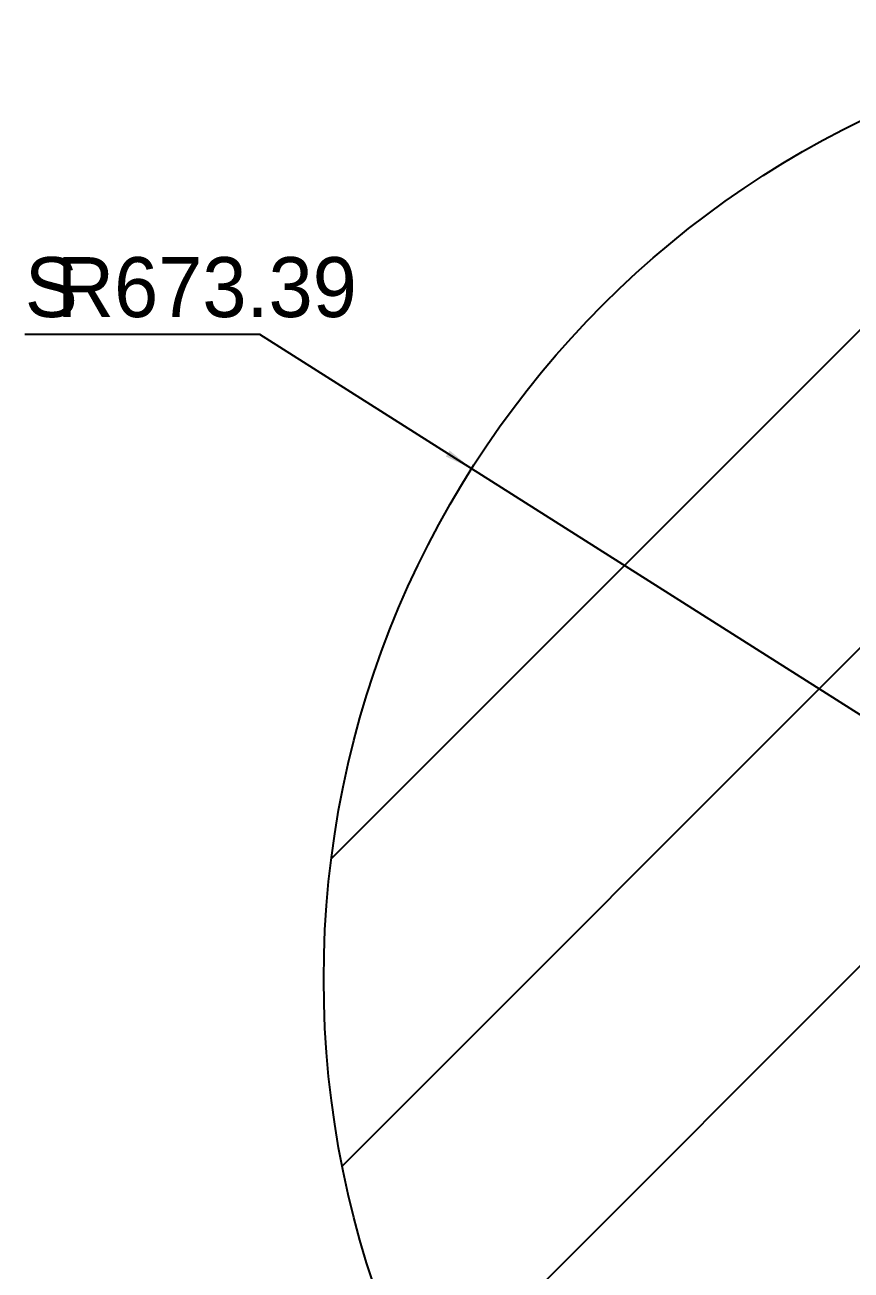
# Model space of a CAD drawing. Header units: millimetres. Extents: x 14 to 206, y 4 to 295.
# Drawn here: x 13.8 to 72.1, y 51.3 to 139.2 of the extents above; entities that cross this region are included whole.
import ezdxf

# ---------------------------------------------------------------- set-up
doc = ezdxf.new("R2010")
doc.units = ezdxf.units.MM
doc.layers.add('标注层', color=3, linetype='Continuous')
doc.styles.add('SLDTEXTSTYLE1', font='ARIAL.TTF', dxfattribs={"width": 0.5688})
doc.styles.add('SLDTEXTSTYLE2', font='ARIAL.TTF', dxfattribs={"width": 0.948})
doc.dimstyles.new('SLDDIMSTYLE1', dxfattribs={"dimtxt": 4.10931, "dimasz": 2, "dimexe": 0, "dimexo": 0.0625, "dimgap": 1.027327, "dimtad": 0, "dimtih": 1, "dimtoh": 1, "dimlfac": 10, "dimrnd": 1e-09, "dimzin": 12, "dimdsep": 46, "dimtxsty": 'SLDTEXTSTYLE1', "dimsah": 1, "dimcen": 0, "dimadec": 0, "dimazin": 3, "dimtfac": 1, "dimtofl": 0, "dimtmove": 0, "dimatfit": 3, "dimfxl": 0, "dimfrac": 2, "dimtolj": 1, "dimtzin": 12, "dimarcsym": 0})

# ---------------------------------------------------------------- blocks, each defined once
blk = doc.blocks.new('_D_5')
at = {"layer": '标注层'}
for p, q in [((30.365, 117.338), (13.78, 117.338)), ((45.332, 107.859), (30.365, 117.338)), ((102.222, 71.831), (45.332, 107.859))]:
    blk.add_line(p, q, dxfattribs=at)
blk.add_solid([(45.332, 107.859), (43.776, 109.141), (43.508, 108.718)], dxfattribs=at)
at = {"layer": '标注层', "attachment_point": 1, "style": 'SLDTEXTSTYLE2'}
for s, insert, char_height in [('S', (13.78, 122.795), 4.233), ('R673.39', (16.03, 122.795), 4.2333)]:
    blk.add_mtext(s, dxfattribs=dict(at, insert=insert, char_height=char_height))

msp = doc.modelspace()

# ---------------------------------------------------------------- hatches: boundary and pattern name
at = {"layer": '标注层'}
h = msp.add_hatch(dxfattribs=at)
h.set_pattern_fill('ANSI31', color=256, scale=5, style=0)
edge = h.paths.add_edge_path(flags=0)
edge.add_arc((102.2219, 71.8307), 67.3392, 0, 360)
edge = h.paths.add_edge_path(flags=0)
edge.add_arc((102.2219, 71.8307), 19.2, 0, 360)

# ---------------------------------------------------------------- linework, layer by layer
msp.add_circle((102.2219, 71.8307), 67.3392, dxfattribs=at)

# ---------------------------------------------------------------- dimensions: what is measured, and where the dimension line sits
dim = msp.add_radius_dim(center=(102.2219, 71.8307), mpoint=(45.3317, 107.8594), text='S<>', dimstyle='SLDDIMSTYLE1', dxfattribs=at)
dim.commit()
dim.dimension.update_dxf_attribs({"geometry": '_D_5', "text_midpoint": (21.279, 120.4933), "dimtype": 164})

doc.saveas('drawing.dxf')
